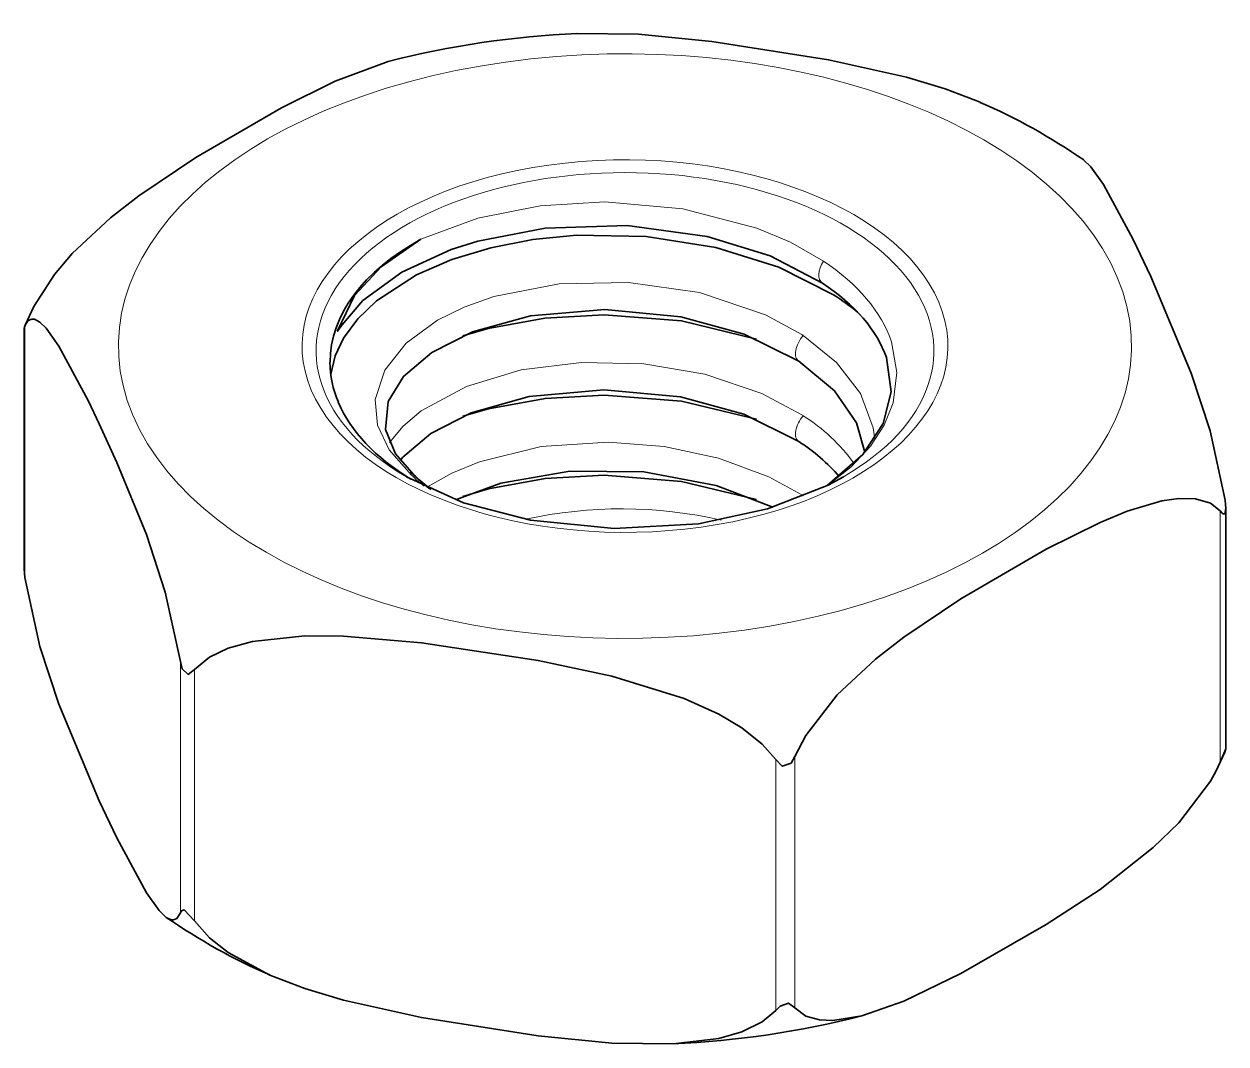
# Model space of a CAD drawing. Extents: x 145 to 857, y 42 to 790.
# Drawn here: x 696.05 to 702.16, y 494.99 to 500.18 of the extents above; entities that cross this region are included whole.
import ezdxf

# ---------------------------------------------------------------- set-up
doc = ezdxf.new("R2010")
doc.units = 0

msp = doc.modelspace()

# ---------------------------------------------------------------- linework, layer by layer
at = {"color": 7, "lineweight": 35, "ltscale": 0.002633}
for p, q in [((696.1021, 498.7416), (696.0573, 498.6463)), ((702.1131, 496.3785), (702.1579, 496.4739))]:
    msp.add_line(p, q, dxfattribs=at)
at = {"color": 7, "lineweight": 35, "ltscale": 0.000326475}
for p, q in [((696.0519, 498.6288), (696.0553, 498.6414)), ((702.1633, 496.4914), (702.1599, 496.4788))]:
    msp.add_line(p, q, dxfattribs=at)
at = {"color": 7, "lineweight": 35, "ltscale": 0.030574}
for p, q in [((696.0519, 497.4059), (696.0519, 498.6288)), ((702.1633, 496.4914), (702.1633, 497.7143))]:
    msp.add_line(p, q, dxfattribs=at)
at = {"color": 7, "lineweight": 35, "ltscale": 0.000131474}
for p, q in [((696.0553, 498.6414), (696.0573, 498.6463)), ((702.1599, 496.4788), (702.1579, 496.4739))]:
    msp.add_line(p, q, dxfattribs=at)
at = {"color": 7, "lineweight": 13, "ltscale": 0.031951}
for p, q in [((696.0553, 497.3634), (696.0553, 498.6414)), ((702.134, 496.423), (702.134, 497.701)), ((699.8737, 495.1588), (699.8737, 496.4369)), ((699.9703, 495.1738), (699.9703, 496.4518))]:
    msp.add_line(p, q, dxfattribs=at)
at = {"color": 7, "lineweight": 13, "ltscale": 0.000219223}
for p, q in [((700.0067, 498.5991), (700.014, 498.5943)), ((700.0067, 497.7826), (700.014, 497.7778))]:
    msp.add_line(p, q, dxfattribs=at)
at = {"color": 7, "lineweight": 35, "ltscale": 0.00020908}
msp.add_line((699.9841, 498.4669), (699.9911, 498.4624), dxfattribs=at)
at = {"color": 7, "lineweight": 13, "ltscale": 0.000218804}
msp.add_line((700.0067, 498.1909), (700.014, 498.1861), dxfattribs=at)
at = {"color": 7, "lineweight": 35, "ltscale": 0.000208666}
msp.add_line((699.9841, 498.0587), (699.9911, 498.0542), dxfattribs=at)
at = {"color": 7, "lineweight": 13, "ltscale": 0.000563664}
msp.add_line((698.0309, 497.8873), (698.0104, 497.8966), dxfattribs=at)
at = {"color": 7, "lineweight": 13, "ltscale": 0.000317185}
msp.add_line((698.0408, 497.8794), (698.0309, 497.8873), dxfattribs=at)
at = {"color": 7, "lineweight": 35, "ltscale": 0.000163012}
msp.add_line((698.0361, 497.8839), (698.0408, 497.8794), dxfattribs=at)
at = {"color": 7, "lineweight": 35, "ltscale": 0.001065}
for p, q in [((702.1633, 497.7143), (702.1599, 497.7568)), ((696.0519, 497.4059), (696.0553, 497.3634))]:
    msp.add_line(p, q, dxfattribs=at)
at = {"color": 7, "lineweight": 13, "ltscale": 0.03195}
for p, q in [((696.8473, 495.6569), (696.8473, 496.9349)), ((696.918, 495.6161), (696.918, 496.8941))]:
    msp.add_line(p, q, dxfattribs=at)
at = {"color": 7, "lineweight": 35, "ltscale": 0.001228}
msp.add_line((702.134, 496.423), (702.1131, 496.3785), dxfattribs=at)
at = {"color": 7, "lineweight": 35}
for points in [[(698.8635, 500.131), (699.1754, 500.127), (699.5497, 500.0904), (700.1429, 499.9969), (700.5389, 499.9082), (700.7362, 499.8488), (700.9139, 499.7802)], [(697.9041, 499.9878), (697.6345, 499.8886), (697.3605, 499.7517), (696.9262, 499.4993), (696.6362, 499.3045), (696.4918, 499.1922), (696.2973, 499.0104), (696.207, 498.9046), (696.1021, 498.7416)], [(701.4398, 499.4867), (701.4764, 499.4523), (701.5412, 499.3621), (701.6917, 499.0817), (701.7807, 498.8932)], [(700.111, 498.8605), (699.8454, 498.9987), (699.5246, 499.098), (699.1181, 499.153), (698.7022, 499.1404), (698.3588, 499.0746), (698.2237, 499.0318)], [(698.2237, 499.0318), (697.9724, 498.9169), (697.7748, 498.7716), (697.6686, 498.6464), (697.6465, 498.6158), (697.6455, 498.6177), (697.7321, 498.7967), (697.8674, 498.9438), (698.0701, 499.0837)], [(700.1682, 498.8001), (699.8901, 498.942), (699.5695, 499.0424), (699.2144, 499.098), (698.8613, 499.1038), (698.6391, 499.0822), (698.4251, 499.0407), (698.2272, 498.9807), (698.0469, 498.9022)], [(697.6113, 498.3973), (697.6339, 498.4901), (697.6761, 498.5798), (697.7489, 498.6794), (697.8445, 498.771), (698.0469, 498.9022)], [(702.1599, 497.7568), (702.0826, 498.1093), (701.9866, 498.4025), (701.7807, 498.8932)], [(699.9841, 498.4669), (699.713, 498.601), (699.3922, 498.6895), (699.0047, 498.7259), (698.6273, 498.6935), (698.3318, 498.6119), (698.1251, 498.5078), (697.9807, 498.3853), (697.9034, 498.2583), (697.8902, 498.1158), (697.9404, 497.9924), (698.0361, 497.8839)], [(699.7756, 498.576), (699.3943, 498.6681), (699.0021, 498.699), (698.7008, 498.682), (698.4125, 498.6293), (698.2823, 498.5916)], [(696.0573, 498.6463), (696.0735, 498.67), (696.0916, 498.6776), (696.1046, 498.6762), (696.1326, 498.6609), (696.1638, 498.6305), (696.2286, 498.5403), (696.379, 498.2598), (696.4345, 498.1438)], [(699.9911, 498.4624), (700.1723, 498.3125), (700.2847, 498.1497), (700.3268, 498.0003)], [(700.4365, 498.4814), (700.4605, 498.3069), (700.42, 498.1468), (700.3163, 497.9881), (700.136, 497.8312)], [(699.9841, 498.0587), (699.7117, 498.1932), (699.3892, 498.2818), (698.9998, 498.3176), (698.621, 498.2841), (698.3254, 498.2011), (698.1195, 498.0959), (697.9781, 497.9741), (697.965, 497.9581)], [(699.7754, 498.1678), (699.3942, 498.2599), (699.0023, 498.2908), (698.7012, 498.2738), (698.4129, 498.2211), (698.2828, 498.1835)], [(696.8473, 496.9349), (696.77, 497.2875), (696.674, 497.5806), (696.5236, 497.9484), (696.4345, 498.1438)], [(699.8601, 497.7206), (699.5709, 497.8312), (699.2038, 497.8994), (698.827, 497.9028), (698.4769, 497.843), (698.2455, 497.7583)], [(697.9971, 497.8746), (698.2867, 497.7433), (698.6278, 497.6536), (699.0522, 497.6111), (699.481, 497.6364), (699.8329, 497.7123), (700.1404, 497.8328), (700.2181, 497.8747)], [(699.7754, 497.7596), (699.3942, 497.8516), (699.0023, 497.8825), (698.7012, 497.8655), (698.4129, 497.8129), (698.2828, 497.7752)], [(702.134, 497.701), (702.0843, 497.7402), (702.0083, 497.7632), (701.9229, 497.7651), (701.8375, 497.7527), (701.6605, 497.7), (701.5236, 497.6432), (701.2495, 497.5063), (700.8152, 497.2539), (700.5253, 497.0591), (700.3809, 496.9469), (700.1864, 496.7651), (700.0264, 496.559), (699.9703, 496.4518)], [(702.134, 497.701), (702.1441, 497.6901), (702.1491, 497.6859), (702.1583, 497.6857), (702.1633, 497.7143)], [(696.0553, 497.3634), (696.1326, 497.0109), (696.2286, 496.7177), (696.4345, 496.227)], [(699.8737, 496.4369), (699.8058, 496.5152), (699.702, 496.5981), (699.5852, 496.6675), (699.4089, 496.7467), (699.0399, 496.8605), (698.6655, 496.9397), (698.0723, 497.0298), (697.6762, 497.0637), (697.4789, 497.0653), (697.2133, 497.0369), (697.0898, 497.0023), (696.9947, 496.957), (696.918, 496.8941)], [(696.8473, 496.9349), (696.8558, 496.8976), (696.8867, 496.8691), (696.918, 496.8941)], [(702.134, 496.423), (702.162, 496.4915), (702.1628, 496.4924), (702.1633, 496.4914)], [(699.9703, 496.4518), (699.9522, 496.4185), (699.9075, 496.402), (699.8737, 496.4369)], [(702.1131, 496.3785), (702.0843, 496.3265), (701.9229, 496.1151), (701.7938, 495.9886), (701.5236, 495.7759), (701.2495, 495.5964), (700.8152, 495.3474), (700.5253, 495.2074), (700.3111, 495.1324)], [(696.7753, 495.6335), (696.7387, 495.6679), (696.674, 495.7581), (696.5236, 496.0385), (696.4345, 496.227)], [(696.8473, 495.6569), (696.8291, 495.6283), (696.8126, 495.6208), (696.8007, 495.6215), (696.7753, 495.6335)], [(696.8473, 495.6569), (696.853, 495.6668), (696.8665, 495.6722), (696.918, 495.6161)], [(697.3013, 495.34), (697.0898, 495.4547), (696.9947, 495.5295), (696.918, 495.6161)], [(699.3517, 494.9892), (699.0399, 494.9932), (698.6655, 495.0298), (698.0723, 495.1233), (697.6762, 495.2119), (697.4789, 495.2713), (697.3013, 495.34)], [(699.8737, 495.1588), (699.8058, 495.1015), (699.702, 495.0507), (699.5852, 495.0175), (699.3517, 494.9892)], [(699.9703, 495.1738), (699.9393, 495.1966), (699.8964, 495.1818), (699.8737, 495.1588)], [(700.3111, 495.1324), (700.1645, 495.1087), (700.0961, 495.1116), (700.0264, 495.1315), (699.9703, 495.1738)]]:
    msp.add_lwpolyline(points, dxfattribs=at)
at = {"color": 7, "lineweight": 13}
for points in [[(700.1161, 498.9728), (699.9492, 499.0681), (699.7778, 499.1407), (699.402, 499.2388), (699.0045, 499.2734), (698.6757, 499.2542), (698.3593, 499.1911), (698.0701, 499.0837)], [(698.0104, 497.8966), (697.908, 498.0118), (697.8491, 498.1378), (697.8379, 498.2687), (697.8859, 498.4182), (697.9947, 498.5553), (698.1548, 498.6722), (698.2899, 498.7386), (698.4402, 498.7918), (698.7723, 498.8565), (699.1246, 498.8642), (699.4864, 498.8122), (699.8214, 498.6998), (700.0067, 498.5991)], [(700.014, 498.5943), (700.1833, 498.4568), (700.3051, 498.298), (700.3699, 498.1245), (700.3775, 498.0686)], [(700.1381, 497.8325), (700.2574, 497.9262), (700.356, 498.0314), (700.4255, 498.1381), (700.4709, 498.2513), (700.4905, 498.4064), (700.4625, 498.5618)], [(697.91, 498.0493), (697.9804, 498.1333), (698.0709, 498.2098), (698.3015, 498.3351), (698.5793, 498.4184), (698.8856, 498.457), (699.2026, 498.45), (699.5143, 498.3972), (699.804, 498.2993), (700.0067, 498.1909)], [(698.1033, 497.8239), (698.2272, 497.8939), (698.3672, 497.9517), (698.6819, 498.0284), (699.0217, 498.0514), (699.3069, 498.0294), (699.5836, 497.9703), (699.8396, 497.8749), (700.0067, 497.7826)]]:
    msp.add_lwpolyline(points, dxfattribs=at)
at = {"color": 7, "lineweight": 35}
for centre, radius, start, end in [((699.0822, 495.3698), 4.7661, 92.62958, 104.3111), ((699.6799, 496.9472), 3.0899, 55.27611, 66.46247), ((699.4522, 497.6744), 1.3342, 51.09214, 57.54188), ((698.1324, 498.4608), 0.5249, 180.27745, 203.21017), ((699.4891, 497.2626), 0.9371, 40.90404, 57.61799), ((698.5562, 498.3976), 0.7309, 225.15341, 233.42262), ((698.5353, 498.173), 3.0899, 235.2761, 246.46248), ((699.1331, 499.7504), 4.7661, 272.62959, 284.31111)]:
    msp.add_arc(centre, radius, start, end, dxfattribs=at)
at = {"color": 7, "lineweight": 13}
for centre, radius, start, end in [((699.5106, 497.3919), 0.9399, 35.82538, 57.63339), ((698.4323, 498.28), 0.5701, 222.26257, 232.54498), ((698.4492, 498.2717), 0.5681, 222.58069, 233.45403), ((698.5846, 498.4428), 0.7844, 225.09387, 233.63889), ((699.0899, 495.4467), 2.2652, 77.06353, 102.43111)]:
    msp.add_arc(centre, radius, start, end, dxfattribs=at)
for centre, major_axis, ratio, start_param, end_param in [((699.1076, 498.5399), (2.5754, 0), 0.57735, 0.238201, 6.521386), ((699.1076, 498.5399), (1.6414, 0), 0.57735, 3.379793, 9.662978), ((699.1076, 498.516), (1.5707, 0), 0.57735, 5.497715, 10.210378), ((700.1663, 498.9439), (-0.0552, -0.0834), 0.57847, 4.747903, 6.283188), ((698.9942, 498.4003), (1.4965, -0.0117), 0.58383, 0.199239, 0.727806), ((700.0458, 498.5461), (-0.0546, -0.0837), 0.543957, 4.480494, 6.282041), ((700.0458, 498.1379), (-0.0546, -0.0837), 0.543957, 4.480494, 6.282041), ((697.97, 497.8088), (-0.0661, -0.0751), 0.736343, 3.141557, 3.528261)]:
    msp.add_ellipse(centre, major_axis=major_axis, ratio=ratio, start_param=start_param, end_param=end_param, dxfattribs=at)
at = {"color": 7, "lineweight": 35}
for centre, major_axis, ratio, start_param, end_param in [((699.1076, 498.4583), (1.5, 0), 0.57735, 2.334585, 3.141593), ((699.1509, 498.4034), (1.3091, -0.0984), 0.565456, 0.236926, 0.790929), ((699.1081, 498.4584), (1.5005, 0.0002), 0.577285, 3.379674, 3.900004)]:
    msp.add_ellipse(centre, major_axis=major_axis, ratio=ratio, start_param=start_param, end_param=end_param, dxfattribs=at)

doc.saveas('drawing.dxf')
